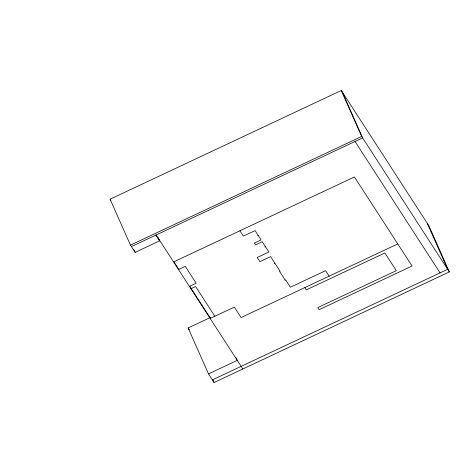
<?xml version="1.0" encoding="UTF-8"?>
<svg xmlns="http://www.w3.org/2000/svg" width="473" height="473" viewBox="0 0 473 473"><rect width="100%" height="100%" fill="white"/><g stroke="black" fill="none" stroke-linecap="round" stroke-linejoin="round"><path stroke-width="0.71" d="M158.053 237.511L159.555 240.887L135.142 252.363L130.453 245.12L110.091 199.174L341.311 90.497L428.993 225.976L449.35 271.916L214.074 382.503L208.504 373.901L188.142 327.96L210.39 317.501M130.453 245.12L361.668 136.437L449.35 271.916M131.405 246.593L362.62 137.915L342.263 91.975M191.204 288.565L195.586 286.502L214.825 316.23M210.444 318.294L234.336 307.125L241.088 317.554L397.763 243.914M208.504 373.901L237.286 360.367L236.092 357.665M212.383 379.896L447.665 269.308L427.302 223.368M355.028 141.486L440.067 272.88M329.137 276.167L325.59 270.68L290.416 287.212L285.686 279.904L284.9 280.276L285.077 279.892L279.614 271.461L280.081 271.242L275.044 263.461L274.381 263.774L274.896 263.225L270.609 256.608L259.914 261.64L257.217 257.483L268.912 251.985L265.501 246.705L264.868 247.001L265.347 246.474L262.273 241.721L255.556 244.878L254.397 243.092L261.12 239.935L258.187 235.412L257.785 235.601L258.045 235.193L255.083 230.611L243.388 236.11L239.935 230.771M304.878 287.572L306.356 289.86L384.856 252.96L396.315 270.668L317.815 307.562L319.174 309.667L412.06 266.009L354.425 176.955L173.887 261.811L178.829 269.45L185.298 266.405L196.206 283.256L189.732 286.295L210.473 318.341M156.125 234.969L242.856 368.97M155.818 235.116L159.555 240.887M110.091 199.174L110.871 200.386M188.142 327.96L189.336 329.799M341.311 90.497L361.668 136.437M212.874 379.801L214.074 382.503M133.942 249.661L135.142 252.363"/></g></svg>
